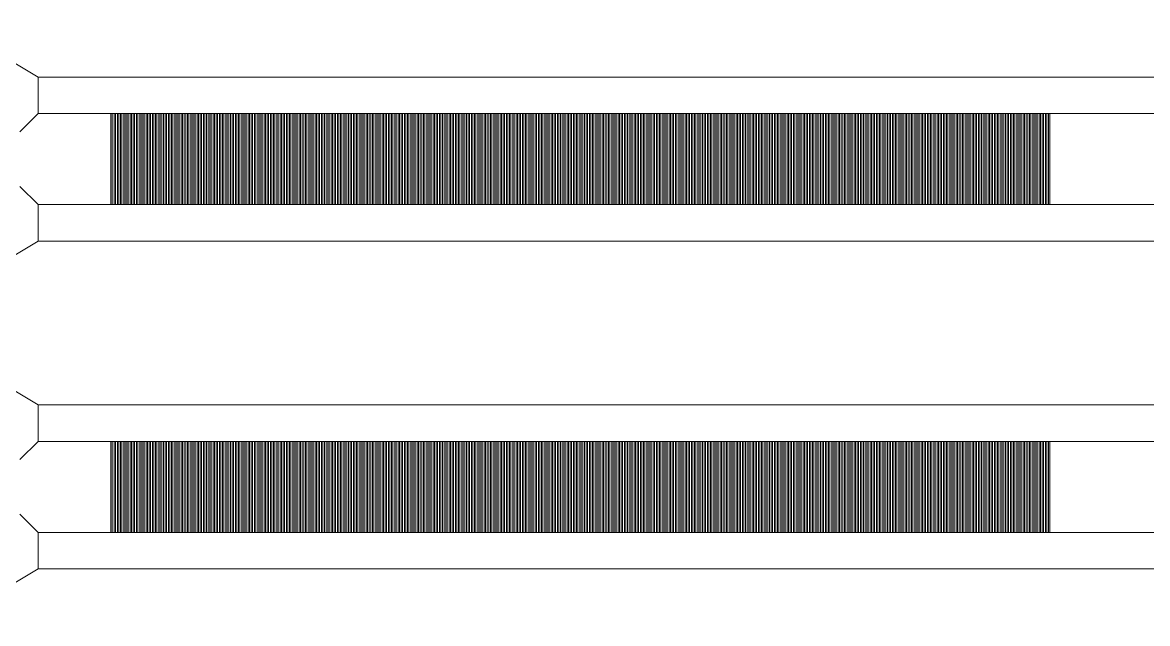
# Model space of a CAD drawing. Extents: x 1000 to 49000, y 2919 to 77300.
# Drawn here: x 37771 to 38389, y 69525 to 69855 of the extents above; entities that cross this region are included whole.
import ezdxf

# ---------------------------------------------------------------- set-up
doc = ezdxf.new("R2010")
doc.units = 13
doc.layers.add('Inner', color=4, linetype='Continuous', lineweight=0, true_color=0x00ffff)

msp = doc.modelspace()

# ---------------------------------------------------------------- linework, layer by layer
at = {"layer": 'Inner'}
for points in [[(37730, 69855), (37780, 69825), (37780, 69805), (37770, 69795)], [(37780, 69805), (37780, 69825), (39290, 69825), (39290, 69805), (37780, 69805)], [(37820, 69805), (37820.75, 69805), (37820.75, 69755), (37820, 69755), (37820, 69805)], [(37821.75, 69805), (37822.5, 69805), (37822.5, 69755), (37821.75, 69755), (37821.75, 69805)], [(37823.5, 69805), (37824.25, 69805), (37824.25, 69755), (37823.5, 69755), (37823.5, 69805)], [(37825.25, 69805), (37826, 69805), (37826, 69755), (37825.25, 69755), (37825.25, 69805)], [(37827, 69805), (37827.75, 69805), (37827.75, 69755), (37827, 69755), (37827, 69805)], [(37828.75, 69805), (37829.5, 69805), (37829.5, 69755), (37828.75, 69755), (37828.75, 69805)], [(37830.5, 69805), (37831.25, 69805), (37831.25, 69755), (37830.5, 69755), (37830.5, 69805)], [(37832.25, 69805), (37833, 69805), (37833, 69755), (37832.25, 69755), (37832.25, 69805)], [(37834, 69805), (37834.75, 69805), (37834.75, 69755), (37834, 69755), (37834, 69805)], [(37835.75, 69805), (37836.5, 69805), (37836.5, 69755), (37835.75, 69755), (37835.75, 69805)], [(37837.5, 69805), (37838.25, 69805), (37838.25, 69755), (37837.5, 69755), (37837.5, 69805)], [(37839.25, 69805), (37840, 69805), (37840, 69755), (37839.25, 69755), (37839.25, 69805)], [(37841, 69805), (37841.75, 69805), (37841.75, 69755), (37841, 69755), (37841, 69805)], [(37842.75, 69805), (37843.5, 69805), (37843.5, 69755), (37842.75, 69755), (37842.75, 69805)], [(37844.5, 69805), (37845.25, 69805), (37845.25, 69755), (37844.5, 69755), (37844.5, 69805)], [(37846.25, 69805), (37847, 69805), (37847, 69755), (37846.25, 69755), (37846.25, 69805)], [(37848, 69805), (37848.75, 69805), (37848.75, 69755), (37848, 69755), (37848, 69805)], [(37849.75, 69805), (37850.5, 69805), (37850.5, 69755), (37849.75, 69755), (37849.75, 69805)], [(37851.5, 69805), (37852.25, 69805), (37852.25, 69755), (37851.5, 69755), (37851.5, 69805)], [(37853.25, 69805), (37854, 69805), (37854, 69755), (37853.25, 69755), (37853.25, 69805)], [(37855, 69805), (37855.75, 69805), (37855.75, 69755), (37855, 69755), (37855, 69805)], [(37856.75, 69805), (37857.5, 69805), (37857.5, 69755), (37856.75, 69755), (37856.75, 69805)], [(37858.5, 69805), (37859.25, 69805), (37859.25, 69755), (37858.5, 69755), (37858.5, 69805)], [(37860.25, 69805), (37861, 69805), (37861, 69755), (37860.25, 69755), (37860.25, 69805)], [(37862, 69805), (37862.75, 69805), (37862.75, 69755), (37862, 69755), (37862, 69805)], [(37863.75, 69805), (37864.5, 69805), (37864.5, 69755), (37863.75, 69755), (37863.75, 69805)], [(37865.5, 69805), (37866.25, 69805), (37866.25, 69755), (37865.5, 69755), (37865.5, 69805)], [(37867.25, 69805), (37868, 69805), (37868, 69755), (37867.25, 69755), (37867.25, 69805)], [(37869, 69805), (37869.75, 69805), (37869.75, 69755), (37869, 69755), (37869, 69805)], [(37870.75, 69805), (37871.5, 69805), (37871.5, 69755), (37870.75, 69755), (37870.75, 69805)], [(37872.5, 69805), (37873.25, 69805), (37873.25, 69755), (37872.5, 69755), (37872.5, 69805)], [(37874.25, 69805), (37875, 69805), (37875, 69755), (37874.25, 69755), (37874.25, 69805)], [(37876, 69805), (37876.75, 69805), (37876.75, 69755), (37876, 69755), (37876, 69805)], [(37877.75, 69805), (37878.5, 69805), (37878.5, 69755), (37877.75, 69755), (37877.75, 69805)], [(37879.5, 69805), (37880.25, 69805), (37880.25, 69755), (37879.5, 69755), (37879.5, 69805)], [(37881.25, 69805), (37882, 69805), (37882, 69755), (37881.25, 69755), (37881.25, 69805)], [(37883, 69805), (37883.75, 69805), (37883.75, 69755), (37883, 69755), (37883, 69805)], [(37884.75, 69805), (37885.5, 69805), (37885.5, 69755), (37884.75, 69755), (37884.75, 69805)], [(37886.5, 69805), (37887.25, 69805), (37887.25, 69755), (37886.5, 69755), (37886.5, 69805)], [(37888.25, 69805), (37889, 69805), (37889, 69755), (37888.25, 69755), (37888.25, 69805)], [(37890, 69805), (37890.75, 69805), (37890.75, 69755), (37890, 69755), (37890, 69805)], [(37891.75, 69805), (37892.5, 69805), (37892.5, 69755), (37891.75, 69755), (37891.75, 69805)], [(37893.5, 69805), (37894.25, 69805), (37894.25, 69755), (37893.5, 69755), (37893.5, 69805)], [(37895.25, 69805), (37896, 69805), (37896, 69755), (37895.25, 69755), (37895.25, 69805)], [(37897, 69805), (37897.75, 69805), (37897.75, 69755), (37897, 69755), (37897, 69805)], [(37898.75, 69805), (37899.5, 69805), (37899.5, 69755), (37898.75, 69755), (37898.75, 69805)], [(37900.5, 69805), (37901.25, 69805), (37901.25, 69755), (37900.5, 69755), (37900.5, 69805)], [(37902.25, 69805), (37903, 69805), (37903, 69755), (37902.25, 69755), (37902.25, 69805)], [(37904, 69805), (37904.75, 69805), (37904.75, 69755), (37904, 69755), (37904, 69805)], [(37905.75, 69805), (37906.5, 69805), (37906.5, 69755), (37905.75, 69755), (37905.75, 69805)], [(37907.5, 69805), (37908.25, 69805), (37908.25, 69755), (37907.5, 69755), (37907.5, 69805)], [(37909.25, 69805), (37910, 69805), (37910, 69755), (37909.25, 69755), (37909.25, 69805)], [(37911, 69805), (37911.75, 69805), (37911.75, 69755), (37911, 69755), (37911, 69805)], [(37912.75, 69805), (37913.5, 69805), (37913.5, 69755), (37912.75, 69755), (37912.75, 69805)], [(37914.5, 69805), (37915.25, 69805), (37915.25, 69755), (37914.5, 69755), (37914.5, 69805)], [(37916.25, 69805), (37917, 69805), (37917, 69755), (37916.25, 69755), (37916.25, 69805)], [(37918, 69805), (37918.75, 69805), (37918.75, 69755), (37918, 69755), (37918, 69805)], [(37919.75, 69805), (37920.5, 69805), (37920.5, 69755), (37919.75, 69755), (37919.75, 69805)], [(37921.5, 69805), (37922.25, 69805), (37922.25, 69755), (37921.5, 69755), (37921.5, 69805)], [(37923.25, 69805), (37924, 69805), (37924, 69755), (37923.25, 69755), (37923.25, 69805)], [(37925, 69805), (37925.75, 69805), (37925.75, 69755), (37925, 69755), (37925, 69805)], [(37926.75, 69805), (37927.5, 69805), (37927.5, 69755), (37926.75, 69755), (37926.75, 69805)], [(37928.5, 69805), (37929.25, 69805), (37929.25, 69755), (37928.5, 69755), (37928.5, 69805)], [(37930.25, 69805), (37931, 69805), (37931, 69755), (37930.25, 69755), (37930.25, 69805)], [(37932, 69805), (37932.75, 69805), (37932.75, 69755), (37932, 69755), (37932, 69805)], [(37933.75, 69805), (37934.5, 69805), (37934.5, 69755), (37933.75, 69755), (37933.75, 69805)], [(37935.5, 69805), (37936.25, 69805), (37936.25, 69755), (37935.5, 69755), (37935.5, 69805)], [(37937.25, 69805), (37938, 69805), (37938, 69755), (37937.25, 69755), (37937.25, 69805)], [(37939, 69805), (37939.75, 69805), (37939.75, 69755), (37939, 69755), (37939, 69805)], [(37940.75, 69805), (37941.5, 69805), (37941.5, 69755), (37940.75, 69755), (37940.75, 69805)], [(37942.5, 69805), (37943.25, 69805), (37943.25, 69755), (37942.5, 69755), (37942.5, 69805)], [(37944.25, 69805), (37945, 69805), (37945, 69755), (37944.25, 69755), (37944.25, 69805)], [(37946, 69805), (37946.75, 69805), (37946.75, 69755), (37946, 69755), (37946, 69805)], [(37947.75, 69805), (37948.5, 69805), (37948.5, 69755), (37947.75, 69755), (37947.75, 69805)], [(37949.5, 69805), (37950.25, 69805), (37950.25, 69755), (37949.5, 69755), (37949.5, 69805)], [(37951.25, 69805), (37952, 69805), (37952, 69755), (37951.25, 69755), (37951.25, 69805)], [(37953, 69805), (37953.75, 69805), (37953.75, 69755), (37953, 69755), (37953, 69805)], [(37954.75, 69805), (37955.5, 69805), (37955.5, 69755), (37954.75, 69755), (37954.75, 69805)], [(37956.5, 69805), (37957.25, 69805), (37957.25, 69755), (37956.5, 69755), (37956.5, 69805)], [(37958.25, 69805), (37959, 69805), (37959, 69755), (37958.25, 69755), (37958.25, 69805)], [(37960, 69805), (37960.75, 69805), (37960.75, 69755), (37960, 69755), (37960, 69805)], [(37961.75, 69805), (37962.5, 69805), (37962.5, 69755), (37961.75, 69755), (37961.75, 69805)], [(37963.5, 69805), (37964.25, 69805), (37964.25, 69755), (37963.5, 69755), (37963.5, 69805)], [(37965.25, 69805), (37966, 69805), (37966, 69755), (37965.25, 69755), (37965.25, 69805)], [(37967, 69805), (37967.75, 69805), (37967.75, 69755), (37967, 69755), (37967, 69805)], [(37968.75, 69805), (37969.5, 69805), (37969.5, 69755), (37968.75, 69755), (37968.75, 69805)], [(37970.5, 69805), (37971.25, 69805), (37971.25, 69755), (37970.5, 69755), (37970.5, 69805)], [(37972.25, 69805), (37973, 69805), (37973, 69755), (37972.25, 69755), (37972.25, 69805)], [(37974, 69805), (37974.75, 69805), (37974.75, 69755), (37974, 69755), (37974, 69805)], [(37975.75, 69805), (37976.5, 69805), (37976.5, 69755), (37975.75, 69755), (37975.75, 69805)], [(37977.5, 69805), (37978.25, 69805), (37978.25, 69755), (37977.5, 69755), (37977.5, 69805)], [(37979.25, 69805), (37980, 69805), (37980, 69755), (37979.25, 69755), (37979.25, 69805)], [(37981, 69805), (37981.75, 69805), (37981.75, 69755), (37981, 69755), (37981, 69805)], [(37982.75, 69805), (37983.5, 69805), (37983.5, 69755), (37982.75, 69755), (37982.75, 69805)], [(37984.5, 69805), (37985.25, 69805), (37985.25, 69755), (37984.5, 69755), (37984.5, 69805)], [(37986.25, 69805), (37987, 69805), (37987, 69755), (37986.25, 69755), (37986.25, 69805)], [(37988, 69805), (37988.75, 69805), (37988.75, 69755), (37988, 69755), (37988, 69805)], [(37989.75, 69805), (37990.5, 69805), (37990.5, 69755), (37989.75, 69755), (37989.75, 69805)], [(37991.5, 69805), (37992.25, 69805), (37992.25, 69755), (37991.5, 69755), (37991.5, 69805)], [(37993.25, 69805), (37994, 69805), (37994, 69755), (37993.25, 69755), (37993.25, 69805)], [(37995, 69805), (37995.75, 69805), (37995.75, 69755), (37995, 69755), (37995, 69805)], [(37996.75, 69805), (37997.5, 69805), (37997.5, 69755), (37996.75, 69755), (37996.75, 69805)], [(37998.5, 69805), (37999.25, 69805), (37999.25, 69755), (37998.5, 69755), (37998.5, 69805)], [(38000.25, 69805), (38001, 69805), (38001, 69755), (38000.25, 69755), (38000.25, 69805)], [(38002, 69805), (38002.75, 69805), (38002.75, 69755), (38002, 69755), (38002, 69805)], [(38003.75, 69805), (38004.5, 69805), (38004.5, 69755), (38003.75, 69755), (38003.75, 69805)], [(38005.5, 69805), (38006.25, 69805), (38006.25, 69755), (38005.5, 69755), (38005.5, 69805)], [(38007.25, 69805), (38008, 69805), (38008, 69755), (38007.25, 69755), (38007.25, 69805)], [(38009, 69805), (38009.75, 69805), (38009.75, 69755), (38009, 69755), (38009, 69805)], [(38010.75, 69805), (38011.5, 69805), (38011.5, 69755), (38010.75, 69755), (38010.75, 69805)], [(38012.5, 69805), (38013.25, 69805), (38013.25, 69755), (38012.5, 69755), (38012.5, 69805)], [(38014.25, 69805), (38015, 69805), (38015, 69755), (38014.25, 69755), (38014.25, 69805)], [(38016, 69805), (38016.75, 69805), (38016.75, 69755), (38016, 69755), (38016, 69805)], [(38017.75, 69805), (38018.5, 69805), (38018.5, 69755), (38017.75, 69755), (38017.75, 69805)], [(38019.5, 69805), (38020.25, 69805), (38020.25, 69755), (38019.5, 69755), (38019.5, 69805)], [(38021.25, 69805), (38022, 69805), (38022, 69755), (38021.25, 69755), (38021.25, 69805)], [(38023, 69805), (38023.75, 69805), (38023.75, 69755), (38023, 69755), (38023, 69805)], [(38024.75, 69805), (38025.5, 69805), (38025.5, 69755), (38024.75, 69755), (38024.75, 69805)], [(38026.5, 69805), (38027.25, 69805), (38027.25, 69755), (38026.5, 69755), (38026.5, 69805)], [(38028.25, 69805), (38029, 69805), (38029, 69755), (38028.25, 69755), (38028.25, 69805)], [(38030, 69805), (38030.75, 69805), (38030.75, 69755), (38030, 69755), (38030, 69805)], [(38031.75, 69805), (38032.5, 69805), (38032.5, 69755), (38031.75, 69755), (38031.75, 69805)], [(38033.5, 69805), (38034.25, 69805), (38034.25, 69755), (38033.5, 69755), (38033.5, 69805)], [(38035.25, 69805), (38036, 69805), (38036, 69755), (38035.25, 69755), (38035.25, 69805)], [(38037, 69805), (38037.75, 69805), (38037.75, 69755), (38037, 69755), (38037, 69805)], [(38038.75, 69805), (38039.5, 69805), (38039.5, 69755), (38038.75, 69755), (38038.75, 69805)], [(38040.5, 69805), (38041.25, 69805), (38041.25, 69755), (38040.5, 69755), (38040.5, 69805)], [(38042.25, 69805), (38043, 69805), (38043, 69755), (38042.25, 69755), (38042.25, 69805)], [(38044, 69805), (38044.75, 69805), (38044.75, 69755), (38044, 69755), (38044, 69805)], [(38045.75, 69805), (38046.5, 69805), (38046.5, 69755), (38045.75, 69755), (38045.75, 69805)], [(38047.5, 69805), (38048.25, 69805), (38048.25, 69755), (38047.5, 69755), (38047.5, 69805)], [(38049.25, 69805), (38050, 69805), (38050, 69755), (38049.25, 69755), (38049.25, 69805)], [(38051, 69805), (38051.75, 69805), (38051.75, 69755), (38051, 69755), (38051, 69805)], [(38052.75, 69805), (38053.5, 69805), (38053.5, 69755), (38052.75, 69755), (38052.75, 69805)], [(38054.5, 69805), (38055.25, 69805), (38055.25, 69755), (38054.5, 69755), (38054.5, 69805)], [(38056.25, 69805), (38057, 69805), (38057, 69755), (38056.25, 69755), (38056.25, 69805)], [(38058, 69805), (38058.75, 69805), (38058.75, 69755), (38058, 69755), (38058, 69805)], [(38059.75, 69805), (38060.5, 69805), (38060.5, 69755), (38059.75, 69755), (38059.75, 69805)], [(38061.5, 69805), (38062.25, 69805), (38062.25, 69755), (38061.5, 69755), (38061.5, 69805)], [(38063.25, 69805), (38064, 69805), (38064, 69755), (38063.25, 69755), (38063.25, 69805)], [(38065, 69805), (38065.75, 69805), (38065.75, 69755), (38065, 69755), (38065, 69805)], [(38066.75, 69805), (38067.5, 69805), (38067.5, 69755), (38066.75, 69755), (38066.75, 69805)], [(38068.5, 69805), (38069.25, 69805), (38069.25, 69755), (38068.5, 69755), (38068.5, 69805)], [(38070.25, 69805), (38071, 69805), (38071, 69755), (38070.25, 69755), (38070.25, 69805)], [(38072, 69805), (38072.75, 69805), (38072.75, 69755), (38072, 69755), (38072, 69805)], [(38073.75, 69805), (38074.5, 69805), (38074.5, 69755), (38073.75, 69755), (38073.75, 69805)], [(38075.5, 69805), (38076.25, 69805), (38076.25, 69755), (38075.5, 69755), (38075.5, 69805)], [(38077.25, 69805), (38078, 69805), (38078, 69755), (38077.25, 69755), (38077.25, 69805)], [(38079, 69805), (38079.75, 69805), (38079.75, 69755), (38079, 69755), (38079, 69805)], [(38080.75, 69805), (38081.5, 69805), (38081.5, 69755), (38080.75, 69755), (38080.75, 69805)], [(38082.5, 69805), (38083.25, 69805), (38083.25, 69755), (38082.5, 69755), (38082.5, 69805)], [(38084.25, 69805), (38085, 69805), (38085, 69755), (38084.25, 69755), (38084.25, 69805)], [(38086, 69805), (38086.75, 69805), (38086.75, 69755), (38086, 69755), (38086, 69805)], [(38087.75, 69805), (38088.5, 69805), (38088.5, 69755), (38087.75, 69755), (38087.75, 69805)], [(38089.5, 69805), (38090.25, 69805), (38090.25, 69755), (38089.5, 69755), (38089.5, 69805)], [(38091.25, 69805), (38092, 69805), (38092, 69755), (38091.25, 69755), (38091.25, 69805)], [(38093, 69805), (38093.75, 69805), (38093.75, 69755), (38093, 69755), (38093, 69805)], [(38094.75, 69805), (38095.5, 69805), (38095.5, 69755), (38094.75, 69755), (38094.75, 69805)], [(38096.5, 69805), (38097.25, 69805), (38097.25, 69755), (38096.5, 69755), (38096.5, 69805)], [(38098.25, 69805), (38099, 69805), (38099, 69755), (38098.25, 69755), (38098.25, 69805)], [(38100, 69805), (38100.75, 69805), (38100.75, 69755), (38100, 69755), (38100, 69805)], [(38101.75, 69805), (38102.5, 69805), (38102.5, 69755), (38101.75, 69755), (38101.75, 69805)], [(38103.5, 69805), (38104.25, 69805), (38104.25, 69755), (38103.5, 69755), (38103.5, 69805)], [(38105.25, 69805), (38106, 69805), (38106, 69755), (38105.25, 69755), (38105.25, 69805)], [(38107, 69805), (38107.75, 69805), (38107.75, 69755), (38107, 69755), (38107, 69805)], [(38108.75, 69805), (38109.5, 69805), (38109.5, 69755), (38108.75, 69755), (38108.75, 69805)], [(38110.5, 69805), (38111.25, 69805), (38111.25, 69755), (38110.5, 69755), (38110.5, 69805)], [(38112.25, 69805), (38113, 69805), (38113, 69755), (38112.25, 69755), (38112.25, 69805)], [(38114, 69805), (38114.75, 69805), (38114.75, 69755), (38114, 69755), (38114, 69805)], [(38115.75, 69805), (38116.5, 69805), (38116.5, 69755), (38115.75, 69755), (38115.75, 69805)], [(38117.5, 69805), (38118.25, 69805), (38118.25, 69755), (38117.5, 69755), (38117.5, 69805)], [(38119.25, 69805), (38120, 69805), (38120, 69755), (38119.25, 69755), (38119.25, 69805)], [(38121, 69805), (38121.75, 69805), (38121.75, 69755), (38121, 69755), (38121, 69805)], [(38122.75, 69805), (38123.5, 69805), (38123.5, 69755), (38122.75, 69755), (38122.75, 69805)], [(38124.5, 69805), (38125.25, 69805), (38125.25, 69755), (38124.5, 69755), (38124.5, 69805)], [(38126.25, 69805), (38127, 69805), (38127, 69755), (38126.25, 69755), (38126.25, 69805)], [(38128, 69805), (38128.75, 69805), (38128.75, 69755), (38128, 69755), (38128, 69805)], [(38129.75, 69805), (38130.5, 69805), (38130.5, 69755), (38129.75, 69755), (38129.75, 69805)], [(38131.5, 69805), (38132.25, 69805), (38132.25, 69755), (38131.5, 69755), (38131.5, 69805)], [(38133.25, 69805), (38134, 69805), (38134, 69755), (38133.25, 69755), (38133.25, 69805)], [(38135, 69805), (38135.75, 69805), (38135.75, 69755), (38135, 69755), (38135, 69805)], [(38136.75, 69805), (38137.5, 69805), (38137.5, 69755), (38136.75, 69755), (38136.75, 69805)], [(38138.5, 69805), (38139.25, 69805), (38139.25, 69755), (38138.5, 69755), (38138.5, 69805)], [(38140.25, 69805), (38141, 69805), (38141, 69755), (38140.25, 69755), (38140.25, 69805)], [(38142, 69805), (38142.75, 69805), (38142.75, 69755), (38142, 69755), (38142, 69805)], [(38143.75, 69805), (38144.5, 69805), (38144.5, 69755), (38143.75, 69755), (38143.75, 69805)], [(38145.5, 69805), (38146.25, 69805), (38146.25, 69755), (38145.5, 69755), (38145.5, 69805)], [(38147.25, 69805), (38148, 69805), (38148, 69755), (38147.25, 69755), (38147.25, 69805)], [(38149, 69805), (38149.75, 69805), (38149.75, 69755), (38149, 69755), (38149, 69805)], [(38150.75, 69805), (38151.5, 69805), (38151.5, 69755), (38150.75, 69755), (38150.75, 69805)], [(38152.5, 69805), (38153.25, 69805), (38153.25, 69755), (38152.5, 69755), (38152.5, 69805)], [(38154.25, 69805), (38155, 69805), (38155, 69755), (38154.25, 69755), (38154.25, 69805)], [(38156, 69805), (38156.75, 69805), (38156.75, 69755), (38156, 69755), (38156, 69805)], [(38157.75, 69805), (38158.5, 69805), (38158.5, 69755), (38157.75, 69755), (38157.75, 69805)], [(38159.5, 69805), (38160.25, 69805), (38160.25, 69755), (38159.5, 69755), (38159.5, 69805)], [(38161.25, 69805), (38162, 69805), (38162, 69755), (38161.25, 69755), (38161.25, 69805)], [(38163, 69805), (38163.75, 69805), (38163.75, 69755), (38163, 69755), (38163, 69805)], [(38164.75, 69805), (38165.5, 69805), (38165.5, 69755), (38164.75, 69755), (38164.75, 69805)], [(38166.5, 69805), (38167.25, 69805), (38167.25, 69755), (38166.5, 69755), (38166.5, 69805)], [(38168.25, 69805), (38169, 69805), (38169, 69755), (38168.25, 69755), (38168.25, 69805)], [(38170, 69805), (38170.75, 69805), (38170.75, 69755), (38170, 69755), (38170, 69805)], [(38171.75, 69805), (38172.5, 69805), (38172.5, 69755), (38171.75, 69755), (38171.75, 69805)], [(38173.5, 69805), (38174.25, 69805), (38174.25, 69755), (38173.5, 69755), (38173.5, 69805)], [(38175.25, 69805), (38176, 69805), (38176, 69755), (38175.25, 69755), (38175.25, 69805)], [(38177, 69805), (38177.75, 69805), (38177.75, 69755), (38177, 69755), (38177, 69805)], [(38178.75, 69805), (38179.5, 69805), (38179.5, 69755), (38178.75, 69755), (38178.75, 69805)], [(38180.5, 69805), (38181.25, 69805), (38181.25, 69755), (38180.5, 69755), (38180.5, 69805)], [(38182.25, 69805), (38183, 69805), (38183, 69755), (38182.25, 69755), (38182.25, 69805)], [(38184, 69805), (38184.75, 69805), (38184.75, 69755), (38184, 69755), (38184, 69805)], [(38185.75, 69805), (38186.5, 69805), (38186.5, 69755), (38185.75, 69755), (38185.75, 69805)], [(38187.5, 69805), (38188.25, 69805), (38188.25, 69755), (38187.5, 69755), (38187.5, 69805)], [(38189.25, 69805), (38190, 69805), (38190, 69755), (38189.25, 69755), (38189.25, 69805)], [(38191, 69805), (38191.75, 69805), (38191.75, 69755), (38191, 69755), (38191, 69805)], [(38192.75, 69805), (38193.5, 69805), (38193.5, 69755), (38192.75, 69755), (38192.75, 69805)], [(38194.5, 69805), (38195.25, 69805), (38195.25, 69755), (38194.5, 69755), (38194.5, 69805)], [(38196.25, 69805), (38197, 69805), (38197, 69755), (38196.25, 69755), (38196.25, 69805)], [(38198, 69805), (38198.75, 69805), (38198.75, 69755), (38198, 69755), (38198, 69805)], [(38199.75, 69805), (38200.5, 69805), (38200.5, 69755), (38199.75, 69755), (38199.75, 69805)], [(38201.5, 69805), (38202.25, 69805), (38202.25, 69755), (38201.5, 69755), (38201.5, 69805)], [(38203.25, 69805), (38204, 69805), (38204, 69755), (38203.25, 69755), (38203.25, 69805)], [(38205, 69805), (38205.75, 69805), (38205.75, 69755), (38205, 69755), (38205, 69805)], [(38206.75, 69805), (38207.5, 69805), (38207.5, 69755), (38206.75, 69755), (38206.75, 69805)], [(38208.5, 69805), (38209.25, 69805), (38209.25, 69755), (38208.5, 69755), (38208.5, 69805)], [(38210.25, 69805), (38211, 69805), (38211, 69755), (38210.25, 69755), (38210.25, 69805)], [(38212, 69805), (38212.75, 69805), (38212.75, 69755), (38212, 69755), (38212, 69805)], [(38213.75, 69805), (38214.5, 69805), (38214.5, 69755), (38213.75, 69755), (38213.75, 69805)], [(38215.5, 69805), (38216.25, 69805), (38216.25, 69755), (38215.5, 69755), (38215.5, 69805)], [(38217.25, 69805), (38218, 69805), (38218, 69755), (38217.25, 69755), (38217.25, 69805)], [(38219, 69805), (38219.75, 69805), (38219.75, 69755), (38219, 69755), (38219, 69805)], [(38220.75, 69805), (38221.5, 69805), (38221.5, 69755), (38220.75, 69755), (38220.75, 69805)], [(38222.5, 69805), (38223.25, 69805), (38223.25, 69755), (38222.5, 69755), (38222.5, 69805)], [(38224.25, 69805), (38225, 69805), (38225, 69755), (38224.25, 69755), (38224.25, 69805)], [(38226, 69805), (38226.75, 69805), (38226.75, 69755), (38226, 69755), (38226, 69805)], [(38227.75, 69805), (38228.5, 69805), (38228.5, 69755), (38227.75, 69755), (38227.75, 69805)], [(38229.5, 69805), (38230.25, 69805), (38230.25, 69755), (38229.5, 69755), (38229.5, 69805)], [(38231.25, 69805), (38232, 69805), (38232, 69755), (38231.25, 69755), (38231.25, 69805)], [(38233, 69805), (38233.75, 69805), (38233.75, 69755), (38233, 69755), (38233, 69805)], [(38234.75, 69805), (38235.5, 69805), (38235.5, 69755), (38234.75, 69755), (38234.75, 69805)], [(38236.5, 69805), (38237.25, 69805), (38237.25, 69755), (38236.5, 69755), (38236.5, 69805)], [(38238.25, 69805), (38239, 69805), (38239, 69755), (38238.25, 69755), (38238.25, 69805)], [(38240, 69805), (38240.75, 69805), (38240.75, 69755), (38240, 69755), (38240, 69805)], [(38241.75, 69805), (38242.5, 69805), (38242.5, 69755), (38241.75, 69755), (38241.75, 69805)], [(38243.5, 69805), (38244.25, 69805), (38244.25, 69755), (38243.5, 69755), (38243.5, 69805)], [(38245.25, 69805), (38246, 69805), (38246, 69755), (38245.25, 69755), (38245.25, 69805)], [(38247, 69805), (38247.75, 69805), (38247.75, 69755), (38247, 69755), (38247, 69805)], [(38248.75, 69805), (38249.5, 69805), (38249.5, 69755), (38248.75, 69755), (38248.75, 69805)], [(38250.5, 69805), (38251.25, 69805), (38251.25, 69755), (38250.5, 69755), (38250.5, 69805)], [(38252.25, 69805), (38253, 69805), (38253, 69755), (38252.25, 69755), (38252.25, 69805)], [(38254, 69805), (38254.75, 69805), (38254.75, 69755), (38254, 69755), (38254, 69805)], [(38255.75, 69805), (38256.5, 69805), (38256.5, 69755), (38255.75, 69755), (38255.75, 69805)], [(38257.5, 69805), (38258.25, 69805), (38258.25, 69755), (38257.5, 69755), (38257.5, 69805)], [(38259.25, 69805), (38260, 69805), (38260, 69755), (38259.25, 69755), (38259.25, 69805)], [(38261, 69805), (38261.75, 69805), (38261.75, 69755), (38261, 69755), (38261, 69805)], [(38262.75, 69805), (38263.5, 69805), (38263.5, 69755), (38262.75, 69755), (38262.75, 69805)], [(38264.5, 69805), (38265.25, 69805), (38265.25, 69755), (38264.5, 69755), (38264.5, 69805)], [(38266.25, 69805), (38267, 69805), (38267, 69755), (38266.25, 69755), (38266.25, 69805)], [(38268, 69805), (38268.75, 69805), (38268.75, 69755), (38268, 69755), (38268, 69805)], [(38269.75, 69805), (38270.5, 69805), (38270.5, 69755), (38269.75, 69755), (38269.75, 69805)], [(38271.5, 69805), (38272.25, 69805), (38272.25, 69755), (38271.5, 69755), (38271.5, 69805)], [(38273.25, 69805), (38274, 69805), (38274, 69755), (38273.25, 69755), (38273.25, 69805)], [(38275, 69805), (38275.75, 69805), (38275.75, 69755), (38275, 69755), (38275, 69805)], [(38276.75, 69805), (38277.5, 69805), (38277.5, 69755), (38276.75, 69755), (38276.75, 69805)], [(38278.5, 69805), (38279.25, 69805), (38279.25, 69755), (38278.5, 69755), (38278.5, 69805)], [(38280.25, 69805), (38281, 69805), (38281, 69755), (38280.25, 69755), (38280.25, 69805)], [(38282, 69805), (38282.75, 69805), (38282.75, 69755), (38282, 69755), (38282, 69805)], [(38283.75, 69805), (38284.5, 69805), (38284.5, 69755), (38283.75, 69755), (38283.75, 69805)], [(38285.5, 69805), (38286.25, 69805), (38286.25, 69755), (38285.5, 69755), (38285.5, 69805)], [(38287.25, 69805), (38288, 69805), (38288, 69755), (38287.25, 69755), (38287.25, 69805)], [(38289, 69805), (38289.75, 69805), (38289.75, 69755), (38289, 69755), (38289, 69805)], [(38290.75, 69805), (38291.5, 69805), (38291.5, 69755), (38290.75, 69755), (38290.75, 69805)], [(38292.5, 69805), (38293.25, 69805), (38293.25, 69755), (38292.5, 69755), (38292.5, 69805)], [(38294.25, 69805), (38295, 69805), (38295, 69755), (38294.25, 69755), (38294.25, 69805)], [(38296, 69805), (38296.75, 69805), (38296.75, 69755), (38296, 69755), (38296, 69805)], [(38297.75, 69805), (38298.5, 69805), (38298.5, 69755), (38297.75, 69755), (38297.75, 69805)], [(38299.5, 69805), (38300.25, 69805), (38300.25, 69755), (38299.5, 69755), (38299.5, 69805)], [(38301.25, 69805), (38302, 69805), (38302, 69755), (38301.25, 69755), (38301.25, 69805)], [(38303, 69805), (38303.75, 69805), (38303.75, 69755), (38303, 69755), (38303, 69805)], [(38304.75, 69805), (38305.5, 69805), (38305.5, 69755), (38304.75, 69755), (38304.75, 69805)], [(38306.5, 69805), (38307.25, 69805), (38307.25, 69755), (38306.5, 69755), (38306.5, 69805)], [(38308.25, 69805), (38309, 69805), (38309, 69755), (38308.25, 69755), (38308.25, 69805)], [(38310, 69805), (38310.75, 69805), (38310.75, 69755), (38310, 69755), (38310, 69805)], [(38311.75, 69805), (38312.5, 69805), (38312.5, 69755), (38311.75, 69755), (38311.75, 69805)], [(38313.5, 69805), (38314.25, 69805), (38314.25, 69755), (38313.5, 69755), (38313.5, 69805)], [(38315.25, 69805), (38316, 69805), (38316, 69755), (38315.25, 69755), (38315.25, 69805)], [(38317, 69805), (38317.75, 69805), (38317.75, 69755), (38317, 69755), (38317, 69805)], [(38318.75, 69805), (38319.5, 69805), (38319.5, 69755), (38318.75, 69755), (38318.75, 69805)], [(38320.5, 69805), (38321.25, 69805), (38321.25, 69755), (38320.5, 69755), (38320.5, 69805)], [(38322.25, 69805), (38323, 69805), (38323, 69755), (38322.25, 69755), (38322.25, 69805)], [(38324, 69805), (38324.75, 69805), (38324.75, 69755), (38324, 69755), (38324, 69805)], [(38325.75, 69805), (38326.5, 69805), (38326.5, 69755), (38325.75, 69755), (38325.75, 69805)], [(38327.5, 69805), (38328.25, 69805), (38328.25, 69755), (38327.5, 69755), (38327.5, 69805)], [(38329.25, 69805), (38330, 69805), (38330, 69755), (38329.25, 69755), (38329.25, 69805)], [(38331, 69805), (38331.75, 69805), (38331.75, 69755), (38331, 69755), (38331, 69805)], [(38332.75, 69805), (38333.5, 69805), (38333.5, 69755), (38332.75, 69755), (38332.75, 69805)], [(38334.5, 69805), (38335.25, 69805), (38335.25, 69755), (38334.5, 69755), (38334.5, 69805)], [(37770, 69765), (37780, 69755), (37780, 69735), (37730, 69705)], [(37780, 69755), (37780, 69735), (39290, 69735), (39290, 69755), (37780, 69755)], [(37730, 69675), (37780, 69645), (37780, 69625), (37770, 69615)], [(37780, 69625), (37780, 69645), (39290, 69645), (39290, 69625), (37780, 69625)], [(37820, 69625), (37820.75, 69625), (37820.75, 69575), (37820, 69575), (37820, 69625)], [(37821.75, 69625), (37822.5, 69625), (37822.5, 69575), (37821.75, 69575), (37821.75, 69625)], [(37823.5, 69625), (37824.25, 69625), (37824.25, 69575), (37823.5, 69575), (37823.5, 69625)], [(37825.25, 69625), (37826, 69625), (37826, 69575), (37825.25, 69575), (37825.25, 69625)], [(37827, 69625), (37827.75, 69625), (37827.75, 69575), (37827, 69575), (37827, 69625)], [(37828.75, 69625), (37829.5, 69625), (37829.5, 69575), (37828.75, 69575), (37828.75, 69625)], [(37830.5, 69625), (37831.25, 69625), (37831.25, 69575), (37830.5, 69575), (37830.5, 69625)], [(37832.25, 69625), (37833, 69625), (37833, 69575), (37832.25, 69575), (37832.25, 69625)], [(37834, 69625), (37834.75, 69625), (37834.75, 69575), (37834, 69575), (37834, 69625)], [(37835.75, 69625), (37836.5, 69625), (37836.5, 69575), (37835.75, 69575), (37835.75, 69625)], [(37837.5, 69625), (37838.25, 69625), (37838.25, 69575), (37837.5, 69575), (37837.5, 69625)], [(37839.25, 69625), (37840, 69625), (37840, 69575), (37839.25, 69575), (37839.25, 69625)], [(37841, 69625), (37841.75, 69625), (37841.75, 69575), (37841, 69575), (37841, 69625)], [(37842.75, 69625), (37843.5, 69625), (37843.5, 69575), (37842.75, 69575), (37842.75, 69625)], [(37844.5, 69625), (37845.25, 69625), (37845.25, 69575), (37844.5, 69575), (37844.5, 69625)], [(37846.25, 69625), (37847, 69625), (37847, 69575), (37846.25, 69575), (37846.25, 69625)], [(37848, 69625), (37848.75, 69625), (37848.75, 69575), (37848, 69575), (37848, 69625)], [(37849.75, 69625), (37850.5, 69625), (37850.5, 69575), (37849.75, 69575), (37849.75, 69625)], [(37851.5, 69625), (37852.25, 69625), (37852.25, 69575), (37851.5, 69575), (37851.5, 69625)], [(37853.25, 69625), (37854, 69625), (37854, 69575), (37853.25, 69575), (37853.25, 69625)], [(37855, 69625), (37855.75, 69625), (37855.75, 69575), (37855, 69575), (37855, 69625)], [(37856.75, 69625), (37857.5, 69625), (37857.5, 69575), (37856.75, 69575), (37856.75, 69625)], [(37858.5, 69625), (37859.25, 69625), (37859.25, 69575), (37858.5, 69575), (37858.5, 69625)], [(37860.25, 69625), (37861, 69625), (37861, 69575), (37860.25, 69575), (37860.25, 69625)], [(37862, 69625), (37862.75, 69625), (37862.75, 69575), (37862, 69575), (37862, 69625)], [(37863.75, 69625), (37864.5, 69625), (37864.5, 69575), (37863.75, 69575), (37863.75, 69625)], [(37865.5, 69625), (37866.25, 69625), (37866.25, 69575), (37865.5, 69575), (37865.5, 69625)], [(37867.25, 69625), (37868, 69625), (37868, 69575), (37867.25, 69575), (37867.25, 69625)], [(37869, 69625), (37869.75, 69625), (37869.75, 69575), (37869, 69575), (37869, 69625)], [(37870.75, 69625), (37871.5, 69625), (37871.5, 69575), (37870.75, 69575), (37870.75, 69625)], [(37872.5, 69625), (37873.25, 69625), (37873.25, 69575), (37872.5, 69575), (37872.5, 69625)], [(37874.25, 69625), (37875, 69625), (37875, 69575), (37874.25, 69575), (37874.25, 69625)], [(37876, 69625), (37876.75, 69625), (37876.75, 69575), (37876, 69575), (37876, 69625)], [(37877.75, 69625), (37878.5, 69625), (37878.5, 69575), (37877.75, 69575), (37877.75, 69625)], [(37879.5, 69625), (37880.25, 69625), (37880.25, 69575), (37879.5, 69575), (37879.5, 69625)], [(37881.25, 69625), (37882, 69625), (37882, 69575), (37881.25, 69575), (37881.25, 69625)], [(37883, 69625), (37883.75, 69625), (37883.75, 69575), (37883, 69575), (37883, 69625)], [(37884.75, 69625), (37885.5, 69625), (37885.5, 69575), (37884.75, 69575), (37884.75, 69625)], [(37886.5, 69625), (37887.25, 69625), (37887.25, 69575), (37886.5, 69575), (37886.5, 69625)], [(37888.25, 69625), (37889, 69625), (37889, 69575), (37888.25, 69575), (37888.25, 69625)], [(37890, 69625), (37890.75, 69625), (37890.75, 69575), (37890, 69575), (37890, 69625)], [(37891.75, 69625), (37892.5, 69625), (37892.5, 69575), (37891.75, 69575), (37891.75, 69625)], [(37893.5, 69625), (37894.25, 69625), (37894.25, 69575), (37893.5, 69575), (37893.5, 69625)], [(37895.25, 69625), (37896, 69625), (37896, 69575), (37895.25, 69575), (37895.25, 69625)], [(37897, 69625), (37897.75, 69625), (37897.75, 69575), (37897, 69575), (37897, 69625)], [(37898.75, 69625), (37899.5, 69625), (37899.5, 69575), (37898.75, 69575), (37898.75, 69625)], [(37900.5, 69625), (37901.25, 69625), (37901.25, 69575), (37900.5, 69575), (37900.5, 69625)], [(37902.25, 69625), (37903, 69625), (37903, 69575), (37902.25, 69575), (37902.25, 69625)], [(37904, 69625), (37904.75, 69625), (37904.75, 69575), (37904, 69575), (37904, 69625)], [(37905.75, 69625), (37906.5, 69625), (37906.5, 69575), (37905.75, 69575), (37905.75, 69625)], [(37907.5, 69625), (37908.25, 69625), (37908.25, 69575), (37907.5, 69575), (37907.5, 69625)], [(37909.25, 69625), (37910, 69625), (37910, 69575), (37909.25, 69575), (37909.25, 69625)], [(37911, 69625), (37911.75, 69625), (37911.75, 69575), (37911, 69575), (37911, 69625)], [(37912.75, 69625), (37913.5, 69625), (37913.5, 69575), (37912.75, 69575), (37912.75, 69625)], [(37914.5, 69625), (37915.25, 69625), (37915.25, 69575), (37914.5, 69575), (37914.5, 69625)], [(37916.25, 69625), (37917, 69625), (37917, 69575), (37916.25, 69575), (37916.25, 69625)], [(37918, 69625), (37918.75, 69625), (37918.75, 69575), (37918, 69575), (37918, 69625)], [(37919.75, 69625), (37920.5, 69625), (37920.5, 69575), (37919.75, 69575), (37919.75, 69625)], [(37921.5, 69625), (37922.25, 69625), (37922.25, 69575), (37921.5, 69575), (37921.5, 69625)], [(37923.25, 69625), (37924, 69625), (37924, 69575), (37923.25, 69575), (37923.25, 69625)], [(37925, 69625), (37925.75, 69625), (37925.75, 69575), (37925, 69575), (37925, 69625)], [(37926.75, 69625), (37927.5, 69625), (37927.5, 69575), (37926.75, 69575), (37926.75, 69625)], [(37928.5, 69625), (37929.25, 69625), (37929.25, 69575), (37928.5, 69575), (37928.5, 69625)], [(37930.25, 69625), (37931, 69625), (37931, 69575), (37930.25, 69575), (37930.25, 69625)], [(37932, 69625), (37932.75, 69625), (37932.75, 69575), (37932, 69575), (37932, 69625)], [(37933.75, 69625), (37934.5, 69625), (37934.5, 69575), (37933.75, 69575), (37933.75, 69625)], [(37935.5, 69625), (37936.25, 69625), (37936.25, 69575), (37935.5, 69575), (37935.5, 69625)], [(37937.25, 69625), (37938, 69625), (37938, 69575), (37937.25, 69575), (37937.25, 69625)], [(37939, 69625), (37939.75, 69625), (37939.75, 69575), (37939, 69575), (37939, 69625)], [(37940.75, 69625), (37941.5, 69625), (37941.5, 69575), (37940.75, 69575), (37940.75, 69625)], [(37942.5, 69625), (37943.25, 69625), (37943.25, 69575), (37942.5, 69575), (37942.5, 69625)], [(37944.25, 69625), (37945, 69625), (37945, 69575), (37944.25, 69575), (37944.25, 69625)], [(37946, 69625), (37946.75, 69625), (37946.75, 69575), (37946, 69575), (37946, 69625)], [(37947.75, 69625), (37948.5, 69625), (37948.5, 69575), (37947.75, 69575), (37947.75, 69625)], [(37949.5, 69625), (37950.25, 69625), (37950.25, 69575), (37949.5, 69575), (37949.5, 69625)], [(37951.25, 69625), (37952, 69625), (37952, 69575), (37951.25, 69575), (37951.25, 69625)], [(37953, 69625), (37953.75, 69625), (37953.75, 69575), (37953, 69575), (37953, 69625)], [(37954.75, 69625), (37955.5, 69625), (37955.5, 69575), (37954.75, 69575), (37954.75, 69625)], [(37956.5, 69625), (37957.25, 69625), (37957.25, 69575), (37956.5, 69575), (37956.5, 69625)], [(37958.25, 69625), (37959, 69625), (37959, 69575), (37958.25, 69575), (37958.25, 69625)], [(37960, 69625), (37960.75, 69625), (37960.75, 69575), (37960, 69575), (37960, 69625)], [(37961.75, 69625), (37962.5, 69625), (37962.5, 69575), (37961.75, 69575), (37961.75, 69625)], [(37963.5, 69625), (37964.25, 69625), (37964.25, 69575), (37963.5, 69575), (37963.5, 69625)], [(37965.25, 69625), (37966, 69625), (37966, 69575), (37965.25, 69575), (37965.25, 69625)], [(37967, 69625), (37967.75, 69625), (37967.75, 69575), (37967, 69575), (37967, 69625)], [(37968.75, 69625), (37969.5, 69625), (37969.5, 69575), (37968.75, 69575), (37968.75, 69625)], [(37970.5, 69625), (37971.25, 69625), (37971.25, 69575), (37970.5, 69575), (37970.5, 69625)], [(37972.25, 69625), (37973, 69625), (37973, 69575), (37972.25, 69575), (37972.25, 69625)], [(37974, 69625), (37974.75, 69625), (37974.75, 69575), (37974, 69575), (37974, 69625)], [(37975.75, 69625), (37976.5, 69625), (37976.5, 69575), (37975.75, 69575), (37975.75, 69625)], [(37977.5, 69625), (37978.25, 69625), (37978.25, 69575), (37977.5, 69575), (37977.5, 69625)], [(37979.25, 69625), (37980, 69625), (37980, 69575), (37979.25, 69575), (37979.25, 69625)], [(37981, 69625), (37981.75, 69625), (37981.75, 69575), (37981, 69575), (37981, 69625)], [(37982.75, 69625), (37983.5, 69625), (37983.5, 69575), (37982.75, 69575), (37982.75, 69625)], [(37984.5, 69625), (37985.25, 69625), (37985.25, 69575), (37984.5, 69575), (37984.5, 69625)], [(37986.25, 69625), (37987, 69625), (37987, 69575), (37986.25, 69575), (37986.25, 69625)], [(37988, 69625), (37988.75, 69625), (37988.75, 69575), (37988, 69575), (37988, 69625)], [(37989.75, 69625), (37990.5, 69625), (37990.5, 69575), (37989.75, 69575), (37989.75, 69625)], [(37991.5, 69625), (37992.25, 69625), (37992.25, 69575), (37991.5, 69575), (37991.5, 69625)], [(37993.25, 69625), (37994, 69625), (37994, 69575), (37993.25, 69575), (37993.25, 69625)], [(37995, 69625), (37995.75, 69625), (37995.75, 69575), (37995, 69575), (37995, 69625)], [(37996.75, 69625), (37997.5, 69625), (37997.5, 69575), (37996.75, 69575), (37996.75, 69625)], [(37998.5, 69625), (37999.25, 69625), (37999.25, 69575), (37998.5, 69575), (37998.5, 69625)], [(38000.25, 69625), (38001, 69625), (38001, 69575), (38000.25, 69575), (38000.25, 69625)], [(38002, 69625), (38002.75, 69625), (38002.75, 69575), (38002, 69575), (38002, 69625)], [(38003.75, 69625), (38004.5, 69625), (38004.5, 69575), (38003.75, 69575), (38003.75, 69625)], [(38005.5, 69625), (38006.25, 69625), (38006.25, 69575), (38005.5, 69575), (38005.5, 69625)], [(38007.25, 69625), (38008, 69625), (38008, 69575), (38007.25, 69575), (38007.25, 69625)], [(38009, 69625), (38009.75, 69625), (38009.75, 69575), (38009, 69575), (38009, 69625)], [(38010.75, 69625), (38011.5, 69625), (38011.5, 69575), (38010.75, 69575), (38010.75, 69625)], [(38012.5, 69625), (38013.25, 69625), (38013.25, 69575), (38012.5, 69575), (38012.5, 69625)], [(38014.25, 69625), (38015, 69625), (38015, 69575), (38014.25, 69575), (38014.25, 69625)], [(38016, 69625), (38016.75, 69625), (38016.75, 69575), (38016, 69575), (38016, 69625)], [(38017.75, 69625), (38018.5, 69625), (38018.5, 69575), (38017.75, 69575), (38017.75, 69625)], [(38019.5, 69625), (38020.25, 69625), (38020.25, 69575), (38019.5, 69575), (38019.5, 69625)], [(38021.25, 69625), (38022, 69625), (38022, 69575), (38021.25, 69575), (38021.25, 69625)], [(38023, 69625), (38023.75, 69625), (38023.75, 69575), (38023, 69575), (38023, 69625)], [(38024.75, 69625), (38025.5, 69625), (38025.5, 69575), (38024.75, 69575), (38024.75, 69625)], [(38026.5, 69625), (38027.25, 69625), (38027.25, 69575), (38026.5, 69575), (38026.5, 69625)], [(38028.25, 69625), (38029, 69625), (38029, 69575), (38028.25, 69575), (38028.25, 69625)], [(38030, 69625), (38030.75, 69625), (38030.75, 69575), (38030, 69575), (38030, 69625)], [(38031.75, 69625), (38032.5, 69625), (38032.5, 69575), (38031.75, 69575), (38031.75, 69625)], [(38033.5, 69625), (38034.25, 69625), (38034.25, 69575), (38033.5, 69575), (38033.5, 69625)], [(38035.25, 69625), (38036, 69625), (38036, 69575), (38035.25, 69575), (38035.25, 69625)], [(38037, 69625), (38037.75, 69625), (38037.75, 69575), (38037, 69575), (38037, 69625)], [(38038.75, 69625), (38039.5, 69625), (38039.5, 69575), (38038.75, 69575), (38038.75, 69625)], [(38040.5, 69625), (38041.25, 69625), (38041.25, 69575), (38040.5, 69575), (38040.5, 69625)], [(38042.25, 69625), (38043, 69625), (38043, 69575), (38042.25, 69575), (38042.25, 69625)], [(38044, 69625), (38044.75, 69625), (38044.75, 69575), (38044, 69575), (38044, 69625)], [(38045.75, 69625), (38046.5, 69625), (38046.5, 69575), (38045.75, 69575), (38045.75, 69625)], [(38047.5, 69625), (38048.25, 69625), (38048.25, 69575), (38047.5, 69575), (38047.5, 69625)], [(38049.25, 69625), (38050, 69625), (38050, 69575), (38049.25, 69575), (38049.25, 69625)], [(38051, 69625), (38051.75, 69625), (38051.75, 69575), (38051, 69575), (38051, 69625)], [(38052.75, 69625), (38053.5, 69625), (38053.5, 69575), (38052.75, 69575), (38052.75, 69625)], [(38054.5, 69625), (38055.25, 69625), (38055.25, 69575), (38054.5, 69575), (38054.5, 69625)], [(38056.25, 69625), (38057, 69625), (38057, 69575), (38056.25, 69575), (38056.25, 69625)], [(38058, 69625), (38058.75, 69625), (38058.75, 69575), (38058, 69575), (38058, 69625)], [(38059.75, 69625), (38060.5, 69625), (38060.5, 69575), (38059.75, 69575), (38059.75, 69625)], [(38061.5, 69625), (38062.25, 69625), (38062.25, 69575), (38061.5, 69575), (38061.5, 69625)], [(38063.25, 69625), (38064, 69625), (38064, 69575), (38063.25, 69575), (38063.25, 69625)], [(38065, 69625), (38065.75, 69625), (38065.75, 69575), (38065, 69575), (38065, 69625)], [(38066.75, 69625), (38067.5, 69625), (38067.5, 69575), (38066.75, 69575), (38066.75, 69625)], [(38068.5, 69625), (38069.25, 69625), (38069.25, 69575), (38068.5, 69575), (38068.5, 69625)], [(38070.25, 69625), (38071, 69625), (38071, 69575), (38070.25, 69575), (38070.25, 69625)], [(38072, 69625), (38072.75, 69625), (38072.75, 69575), (38072, 69575), (38072, 69625)], [(38073.75, 69625), (38074.5, 69625), (38074.5, 69575), (38073.75, 69575), (38073.75, 69625)], [(38075.5, 69625), (38076.25, 69625), (38076.25, 69575), (38075.5, 69575), (38075.5, 69625)], [(38077.25, 69625), (38078, 69625), (38078, 69575), (38077.25, 69575), (38077.25, 69625)], [(38079, 69625), (38079.75, 69625), (38079.75, 69575), (38079, 69575), (38079, 69625)], [(38080.75, 69625), (38081.5, 69625), (38081.5, 69575), (38080.75, 69575), (38080.75, 69625)], [(38082.5, 69625), (38083.25, 69625), (38083.25, 69575), (38082.5, 69575), (38082.5, 69625)], [(38084.25, 69625), (38085, 69625), (38085, 69575), (38084.25, 69575), (38084.25, 69625)], [(38086, 69625), (38086.75, 69625), (38086.75, 69575), (38086, 69575), (38086, 69625)], [(38087.75, 69625), (38088.5, 69625), (38088.5, 69575), (38087.75, 69575), (38087.75, 69625)], [(38089.5, 69625), (38090.25, 69625), (38090.25, 69575), (38089.5, 69575), (38089.5, 69625)], [(38091.25, 69625), (38092, 69625), (38092, 69575), (38091.25, 69575), (38091.25, 69625)], [(38093, 69625), (38093.75, 69625), (38093.75, 69575), (38093, 69575), (38093, 69625)], [(38094.75, 69625), (38095.5, 69625), (38095.5, 69575), (38094.75, 69575), (38094.75, 69625)], [(38096.5, 69625), (38097.25, 69625), (38097.25, 69575), (38096.5, 69575), (38096.5, 69625)], [(38098.25, 69625), (38099, 69625), (38099, 69575), (38098.25, 69575), (38098.25, 69625)], [(38100, 69625), (38100.75, 69625), (38100.75, 69575), (38100, 69575), (38100, 69625)], [(38101.75, 69625), (38102.5, 69625), (38102.5, 69575), (38101.75, 69575), (38101.75, 69625)], [(38103.5, 69625), (38104.25, 69625), (38104.25, 69575), (38103.5, 69575), (38103.5, 69625)], [(38105.25, 69625), (38106, 69625), (38106, 69575), (38105.25, 69575), (38105.25, 69625)], [(38107, 69625), (38107.75, 69625), (38107.75, 69575), (38107, 69575), (38107, 69625)], [(38108.75, 69625), (38109.5, 69625), (38109.5, 69575), (38108.75, 69575), (38108.75, 69625)], [(38110.5, 69625), (38111.25, 69625), (38111.25, 69575), (38110.5, 69575), (38110.5, 69625)], [(38112.25, 69625), (38113, 69625), (38113, 69575), (38112.25, 69575), (38112.25, 69625)], [(38114, 69625), (38114.75, 69625), (38114.75, 69575), (38114, 69575), (38114, 69625)], [(38115.75, 69625), (38116.5, 69625), (38116.5, 69575), (38115.75, 69575), (38115.75, 69625)], [(38117.5, 69625), (38118.25, 69625), (38118.25, 69575), (38117.5, 69575), (38117.5, 69625)], [(38119.25, 69625), (38120, 69625), (38120, 69575), (38119.25, 69575), (38119.25, 69625)], [(38121, 69625), (38121.75, 69625), (38121.75, 69575), (38121, 69575), (38121, 69625)], [(38122.75, 69625), (38123.5, 69625), (38123.5, 69575), (38122.75, 69575), (38122.75, 69625)], [(38124.5, 69625), (38125.25, 69625), (38125.25, 69575), (38124.5, 69575), (38124.5, 69625)], [(38126.25, 69625), (38127, 69625), (38127, 69575), (38126.25, 69575), (38126.25, 69625)], [(38128, 69625), (38128.75, 69625), (38128.75, 69575), (38128, 69575), (38128, 69625)], [(38129.75, 69625), (38130.5, 69625), (38130.5, 69575), (38129.75, 69575), (38129.75, 69625)], [(38131.5, 69625), (38132.25, 69625), (38132.25, 69575), (38131.5, 69575), (38131.5, 69625)], [(38133.25, 69625), (38134, 69625), (38134, 69575), (38133.25, 69575), (38133.25, 69625)], [(38135, 69625), (38135.75, 69625), (38135.75, 69575), (38135, 69575), (38135, 69625)], [(38136.75, 69625), (38137.5, 69625), (38137.5, 69575), (38136.75, 69575), (38136.75, 69625)], [(38138.5, 69625), (38139.25, 69625), (38139.25, 69575), (38138.5, 69575), (38138.5, 69625)], [(38140.25, 69625), (38141, 69625), (38141, 69575), (38140.25, 69575), (38140.25, 69625)], [(38142, 69625), (38142.75, 69625), (38142.75, 69575), (38142, 69575), (38142, 69625)], [(38143.75, 69625), (38144.5, 69625), (38144.5, 69575), (38143.75, 69575), (38143.75, 69625)], [(38145.5, 69625), (38146.25, 69625), (38146.25, 69575), (38145.5, 69575), (38145.5, 69625)], [(38147.25, 69625), (38148, 69625), (38148, 69575), (38147.25, 69575), (38147.25, 69625)], [(38149, 69625), (38149.75, 69625), (38149.75, 69575), (38149, 69575), (38149, 69625)], [(38150.75, 69625), (38151.5, 69625), (38151.5, 69575), (38150.75, 69575), (38150.75, 69625)], [(38152.5, 69625), (38153.25, 69625), (38153.25, 69575), (38152.5, 69575), (38152.5, 69625)], [(38154.25, 69625), (38155, 69625), (38155, 69575), (38154.25, 69575), (38154.25, 69625)], [(38156, 69625), (38156.75, 69625), (38156.75, 69575), (38156, 69575), (38156, 69625)], [(38157.75, 69625), (38158.5, 69625), (38158.5, 69575), (38157.75, 69575), (38157.75, 69625)], [(38159.5, 69625), (38160.25, 69625), (38160.25, 69575), (38159.5, 69575), (38159.5, 69625)], [(38161.25, 69625), (38162, 69625), (38162, 69575), (38161.25, 69575), (38161.25, 69625)], [(38163, 69625), (38163.75, 69625), (38163.75, 69575), (38163, 69575), (38163, 69625)], [(38164.75, 69625), (38165.5, 69625), (38165.5, 69575), (38164.75, 69575), (38164.75, 69625)], [(38166.5, 69625), (38167.25, 69625), (38167.25, 69575), (38166.5, 69575), (38166.5, 69625)], [(38168.25, 69625), (38169, 69625), (38169, 69575), (38168.25, 69575), (38168.25, 69625)], [(38170, 69625), (38170.75, 69625), (38170.75, 69575), (38170, 69575), (38170, 69625)], [(38171.75, 69625), (38172.5, 69625), (38172.5, 69575), (38171.75, 69575), (38171.75, 69625)], [(38173.5, 69625), (38174.25, 69625), (38174.25, 69575), (38173.5, 69575), (38173.5, 69625)], [(38175.25, 69625), (38176, 69625), (38176, 69575), (38175.25, 69575), (38175.25, 69625)], [(38177, 69625), (38177.75, 69625), (38177.75, 69575), (38177, 69575), (38177, 69625)], [(38178.75, 69625), (38179.5, 69625), (38179.5, 69575), (38178.75, 69575), (38178.75, 69625)], [(38180.5, 69625), (38181.25, 69625), (38181.25, 69575), (38180.5, 69575), (38180.5, 69625)], [(38182.25, 69625), (38183, 69625), (38183, 69575), (38182.25, 69575), (38182.25, 69625)], [(38184, 69625), (38184.75, 69625), (38184.75, 69575), (38184, 69575), (38184, 69625)], [(38185.75, 69625), (38186.5, 69625), (38186.5, 69575), (38185.75, 69575), (38185.75, 69625)], [(38187.5, 69625), (38188.25, 69625), (38188.25, 69575), (38187.5, 69575), (38187.5, 69625)], [(38189.25, 69625), (38190, 69625), (38190, 69575), (38189.25, 69575), (38189.25, 69625)], [(38191, 69625), (38191.75, 69625), (38191.75, 69575), (38191, 69575), (38191, 69625)], [(38192.75, 69625), (38193.5, 69625), (38193.5, 69575), (38192.75, 69575), (38192.75, 69625)], [(38194.5, 69625), (38195.25, 69625), (38195.25, 69575), (38194.5, 69575), (38194.5, 69625)], [(38196.25, 69625), (38197, 69625), (38197, 69575), (38196.25, 69575), (38196.25, 69625)], [(38198, 69625), (38198.75, 69625), (38198.75, 69575), (38198, 69575), (38198, 69625)], [(38199.75, 69625), (38200.5, 69625), (38200.5, 69575), (38199.75, 69575), (38199.75, 69625)], [(38201.5, 69625), (38202.25, 69625), (38202.25, 69575), (38201.5, 69575), (38201.5, 69625)], [(38203.25, 69625), (38204, 69625), (38204, 69575), (38203.25, 69575), (38203.25, 69625)], [(38205, 69625), (38205.75, 69625), (38205.75, 69575), (38205, 69575), (38205, 69625)], [(38206.75, 69625), (38207.5, 69625), (38207.5, 69575), (38206.75, 69575), (38206.75, 69625)], [(38208.5, 69625), (38209.25, 69625), (38209.25, 69575), (38208.5, 69575), (38208.5, 69625)], [(38210.25, 69625), (38211, 69625), (38211, 69575), (38210.25, 69575), (38210.25, 69625)], [(38212, 69625), (38212.75, 69625), (38212.75, 69575), (38212, 69575), (38212, 69625)], [(38213.75, 69625), (38214.5, 69625), (38214.5, 69575), (38213.75, 69575), (38213.75, 69625)], [(38215.5, 69625), (38216.25, 69625), (38216.25, 69575), (38215.5, 69575), (38215.5, 69625)], [(38217.25, 69625), (38218, 69625), (38218, 69575), (38217.25, 69575), (38217.25, 69625)], [(38219, 69625), (38219.75, 69625), (38219.75, 69575), (38219, 69575), (38219, 69625)], [(38220.75, 69625), (38221.5, 69625), (38221.5, 69575), (38220.75, 69575), (38220.75, 69625)], [(38222.5, 69625), (38223.25, 69625), (38223.25, 69575), (38222.5, 69575), (38222.5, 69625)], [(38224.25, 69625), (38225, 69625), (38225, 69575), (38224.25, 69575), (38224.25, 69625)], [(38226, 69625), (38226.75, 69625), (38226.75, 69575), (38226, 69575), (38226, 69625)], [(38227.75, 69625), (38228.5, 69625), (38228.5, 69575), (38227.75, 69575), (38227.75, 69625)], [(38229.5, 69625), (38230.25, 69625), (38230.25, 69575), (38229.5, 69575), (38229.5, 69625)], [(38231.25, 69625), (38232, 69625), (38232, 69575), (38231.25, 69575), (38231.25, 69625)], [(38233, 69625), (38233.75, 69625), (38233.75, 69575), (38233, 69575), (38233, 69625)], [(38234.75, 69625), (38235.5, 69625), (38235.5, 69575), (38234.75, 69575), (38234.75, 69625)], [(38236.5, 69625), (38237.25, 69625), (38237.25, 69575), (38236.5, 69575), (38236.5, 69625)], [(38238.25, 69625), (38239, 69625), (38239, 69575), (38238.25, 69575), (38238.25, 69625)], [(38240, 69625), (38240.75, 69625), (38240.75, 69575), (38240, 69575), (38240, 69625)], [(38241.75, 69625), (38242.5, 69625), (38242.5, 69575), (38241.75, 69575), (38241.75, 69625)], [(38243.5, 69625), (38244.25, 69625), (38244.25, 69575), (38243.5, 69575), (38243.5, 69625)], [(38245.25, 69625), (38246, 69625), (38246, 69575), (38245.25, 69575), (38245.25, 69625)], [(38247, 69625), (38247.75, 69625), (38247.75, 69575), (38247, 69575), (38247, 69625)], [(38248.75, 69625), (38249.5, 69625), (38249.5, 69575), (38248.75, 69575), (38248.75, 69625)], [(38250.5, 69625), (38251.25, 69625), (38251.25, 69575), (38250.5, 69575), (38250.5, 69625)], [(38252.25, 69625), (38253, 69625), (38253, 69575), (38252.25, 69575), (38252.25, 69625)], [(38254, 69625), (38254.75, 69625), (38254.75, 69575), (38254, 69575), (38254, 69625)], [(38255.75, 69625), (38256.5, 69625), (38256.5, 69575), (38255.75, 69575), (38255.75, 69625)], [(38257.5, 69625), (38258.25, 69625), (38258.25, 69575), (38257.5, 69575), (38257.5, 69625)], [(38259.25, 69625), (38260, 69625), (38260, 69575), (38259.25, 69575), (38259.25, 69625)], [(38261, 69625), (38261.75, 69625), (38261.75, 69575), (38261, 69575), (38261, 69625)], [(38262.75, 69625), (38263.5, 69625), (38263.5, 69575), (38262.75, 69575), (38262.75, 69625)], [(38264.5, 69625), (38265.25, 69625), (38265.25, 69575), (38264.5, 69575), (38264.5, 69625)], [(38266.25, 69625), (38267, 69625), (38267, 69575), (38266.25, 69575), (38266.25, 69625)], [(38268, 69625), (38268.75, 69625), (38268.75, 69575), (38268, 69575), (38268, 69625)], [(38269.75, 69625), (38270.5, 69625), (38270.5, 69575), (38269.75, 69575), (38269.75, 69625)], [(38271.5, 69625), (38272.25, 69625), (38272.25, 69575), (38271.5, 69575), (38271.5, 69625)], [(38273.25, 69625), (38274, 69625), (38274, 69575), (38273.25, 69575), (38273.25, 69625)], [(38275, 69625), (38275.75, 69625), (38275.75, 69575), (38275, 69575), (38275, 69625)], [(38276.75, 69625), (38277.5, 69625), (38277.5, 69575), (38276.75, 69575), (38276.75, 69625)], [(38278.5, 69625), (38279.25, 69625), (38279.25, 69575), (38278.5, 69575), (38278.5, 69625)], [(38280.25, 69625), (38281, 69625), (38281, 69575), (38280.25, 69575), (38280.25, 69625)], [(38282, 69625), (38282.75, 69625), (38282.75, 69575), (38282, 69575), (38282, 69625)], [(38283.75, 69625), (38284.5, 69625), (38284.5, 69575), (38283.75, 69575), (38283.75, 69625)], [(38285.5, 69625), (38286.25, 69625), (38286.25, 69575), (38285.5, 69575), (38285.5, 69625)], [(38287.25, 69625), (38288, 69625), (38288, 69575), (38287.25, 69575), (38287.25, 69625)], [(38289, 69625), (38289.75, 69625), (38289.75, 69575), (38289, 69575), (38289, 69625)], [(38290.75, 69625), (38291.5, 69625), (38291.5, 69575), (38290.75, 69575), (38290.75, 69625)], [(38292.5, 69625), (38293.25, 69625), (38293.25, 69575), (38292.5, 69575), (38292.5, 69625)], [(38294.25, 69625), (38295, 69625), (38295, 69575), (38294.25, 69575), (38294.25, 69625)], [(38296, 69625), (38296.75, 69625), (38296.75, 69575), (38296, 69575), (38296, 69625)], [(38297.75, 69625), (38298.5, 69625), (38298.5, 69575), (38297.75, 69575), (38297.75, 69625)], [(38299.5, 69625), (38300.25, 69625), (38300.25, 69575), (38299.5, 69575), (38299.5, 69625)], [(38301.25, 69625), (38302, 69625), (38302, 69575), (38301.25, 69575), (38301.25, 69625)], [(38303, 69625), (38303.75, 69625), (38303.75, 69575), (38303, 69575), (38303, 69625)], [(38304.75, 69625), (38305.5, 69625), (38305.5, 69575), (38304.75, 69575), (38304.75, 69625)], [(38306.5, 69625), (38307.25, 69625), (38307.25, 69575), (38306.5, 69575), (38306.5, 69625)], [(38308.25, 69625), (38309, 69625), (38309, 69575), (38308.25, 69575), (38308.25, 69625)], [(38310, 69625), (38310.75, 69625), (38310.75, 69575), (38310, 69575), (38310, 69625)], [(38311.75, 69625), (38312.5, 69625), (38312.5, 69575), (38311.75, 69575), (38311.75, 69625)], [(38313.5, 69625), (38314.25, 69625), (38314.25, 69575), (38313.5, 69575), (38313.5, 69625)], [(38315.25, 69625), (38316, 69625), (38316, 69575), (38315.25, 69575), (38315.25, 69625)], [(38317, 69625), (38317.75, 69625), (38317.75, 69575), (38317, 69575), (38317, 69625)], [(38318.75, 69625), (38319.5, 69625), (38319.5, 69575), (38318.75, 69575), (38318.75, 69625)], [(38320.5, 69625), (38321.25, 69625), (38321.25, 69575), (38320.5, 69575), (38320.5, 69625)], [(38322.25, 69625), (38323, 69625), (38323, 69575), (38322.25, 69575), (38322.25, 69625)], [(38324, 69625), (38324.75, 69625), (38324.75, 69575), (38324, 69575), (38324, 69625)], [(38325.75, 69625), (38326.5, 69625), (38326.5, 69575), (38325.75, 69575), (38325.75, 69625)], [(38327.5, 69625), (38328.25, 69625), (38328.25, 69575), (38327.5, 69575), (38327.5, 69625)], [(38329.25, 69625), (38330, 69625), (38330, 69575), (38329.25, 69575), (38329.25, 69625)], [(38331, 69625), (38331.75, 69625), (38331.75, 69575), (38331, 69575), (38331, 69625)], [(38332.75, 69625), (38333.5, 69625), (38333.5, 69575), (38332.75, 69575), (38332.75, 69625)], [(38334.5, 69625), (38335.25, 69625), (38335.25, 69575), (38334.5, 69575), (38334.5, 69625)], [(37770, 69585), (37780, 69575), (37780, 69555), (37730, 69525)], [(37780, 69575), (37780, 69555), (39290, 69555), (39290, 69575), (37780, 69575)]]:
    msp.add_lwpolyline(points, dxfattribs=at)

doc.saveas('drawing.dxf')
